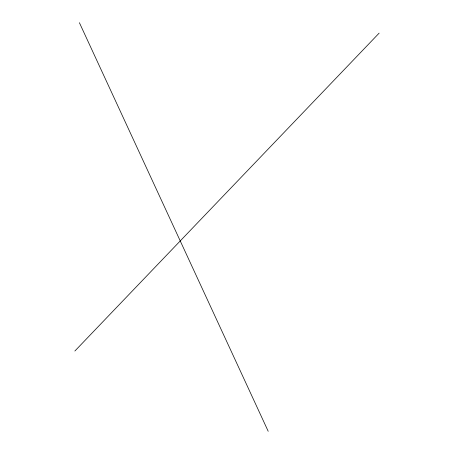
<?xml version="1.0" encoding="UTF-8"?>
<svg xmlns="http://www.w3.org/2000/svg" width="454" height="454" viewBox="0 0 454 454"><rect width="100%" height="100%" fill="white"/><g stroke="black" fill="none" stroke-linecap="round" stroke-linejoin="round"><path stroke-width="0.68" d="M74.853 351.033L379.147 33.125M79.393 22.7L268.206 431.3"/></g></svg>
